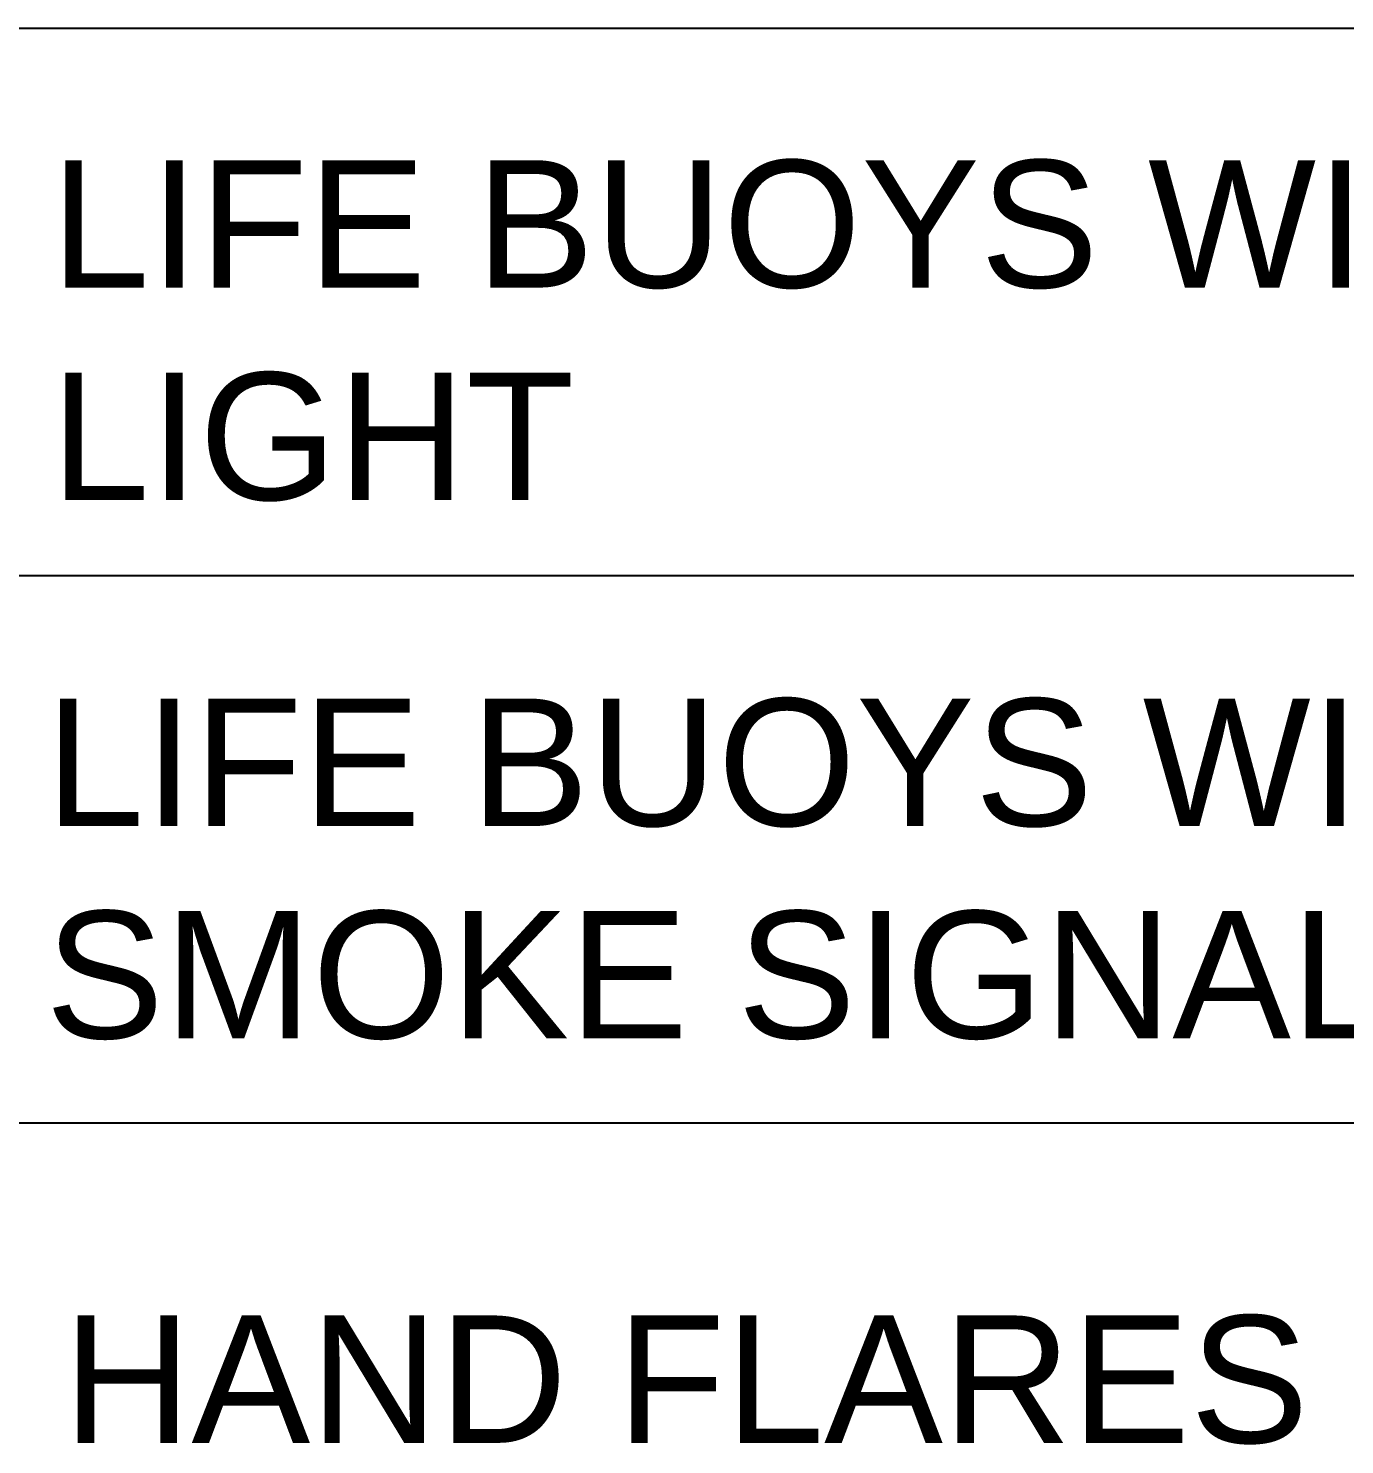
# Model space of a CAD drawing. Header units: millimetres. Extents: x 275 to 18701, y 84 to 132086.
# Drawn here: x 3537 to 7147, y 36948 to 40831 of the extents above; entities that cross this region are included whole.
import ezdxf

# ---------------------------------------------------------------- set-up
doc = ezdxf.new("R2010")
doc.units = ezdxf.units.MM
doc.styles.add('arial', font='arial.ttf')

msp = doc.modelspace()

# ---------------------------------------------------------------- linework, layer by layer
for p, q in [((275.3, 40830.8), (18700.6, 40830.8)), ((275.3, 39330.8), (18700.6, 39330.8)), ((275.3, 37830.8), (18700.6, 37830.8))]:
    msp.add_line(p, q)

# ---------------------------------------------------------------- texts
at = {"color": 7, "char_height": 349.283, "width": 8808.218, "attachment_point": 1, "style": 'arial'}
for s, insert in [('LIFE BUOYS WITH SELF IGNITING LIGHT ', (3598, 40469.4)), ('LIFE BUOYS WITH SELF ACTIVATING SMOKE SIGNAL', (3583.5, 38993.5)), ('HAND FLARES', (3632.1, 37302.5))]:
    msp.add_mtext(s, dxfattribs=dict(at, insert=insert))

doc.saveas('drawing.dxf')
